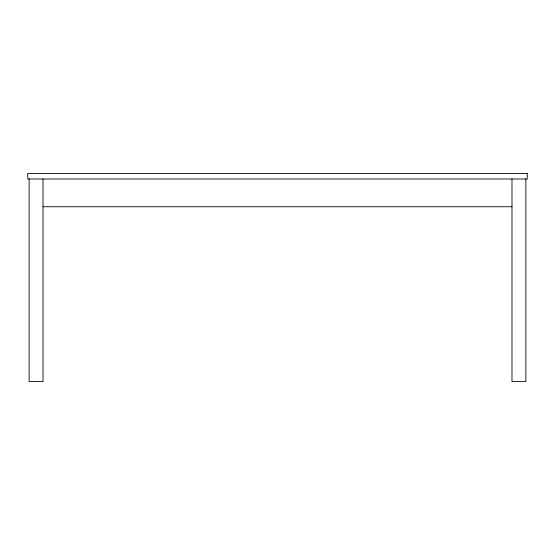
<?xml version="1.0" encoding="UTF-8"?>
<svg xmlns="http://www.w3.org/2000/svg" width="555" height="555" viewBox="0 0 555 555"><rect width="100%" height="100%" fill="white"/><g stroke="black" fill="none" stroke-linecap="round" stroke-linejoin="round"><path stroke-width="0.83" d="M43.012 206.737L511.988 206.737M525.862 178.987L525.862 381.562L511.988 381.562L511.988 178.987M43.012 178.987L43.012 381.562L29.137 381.562L29.137 178.987M527.25 173.438L27.75 173.438L27.75 178.987L527.25 178.987L527.25 173.438"/></g></svg>
